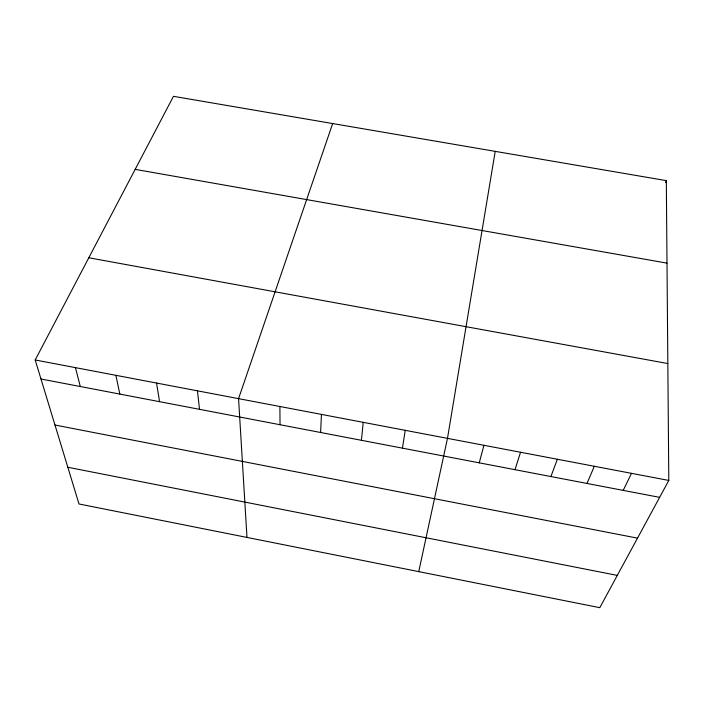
<?xml version="1.0" encoding="UTF-8"?>
<svg xmlns="http://www.w3.org/2000/svg" width="704" height="704" viewBox="0 0 704 704"><rect width="100%" height="100%" fill="white"/><g stroke="black" fill="none" stroke-linecap="round" stroke-linejoin="round"><path stroke-width="1.06" d="M320.619 432.494L321.446 414.401M361.416 440.299L363.229 422.347M402.433 448.149L405.24 430.329M495.211 151.36L447.48 438.363L418.748 571.622M479.248 462.845L483.93 445.289M514.994 469.682L520.555 452.258M332.658 123.552L238.559 398.64L246.981 537.425M550.898 476.546L557.357 459.254M665.579 182.591L666.318 180.629L173.474 96.325L35.2 359.982L78.998 503.985L599.799 607.675L668.8 480.436L666.318 180.629M586.978 483.454L594.326 466.277M623.216 490.38L631.479 473.343M135.168 169.365L667.005 263.129M88.81 257.77L667.832 363.546M35.2 359.982L668.8 480.436M40.982 378.998L659.63 497.35M54.982 425.022L637.507 538.138M67.822 467.254L617.302 575.397M75.434 367.629L80.309 386.522M115.887 375.32L119.838 394.082M156.561 383.055L159.57 401.685M197.446 390.826L199.514 409.323M279.893 406.498L280.042 424.732"/></g></svg>
